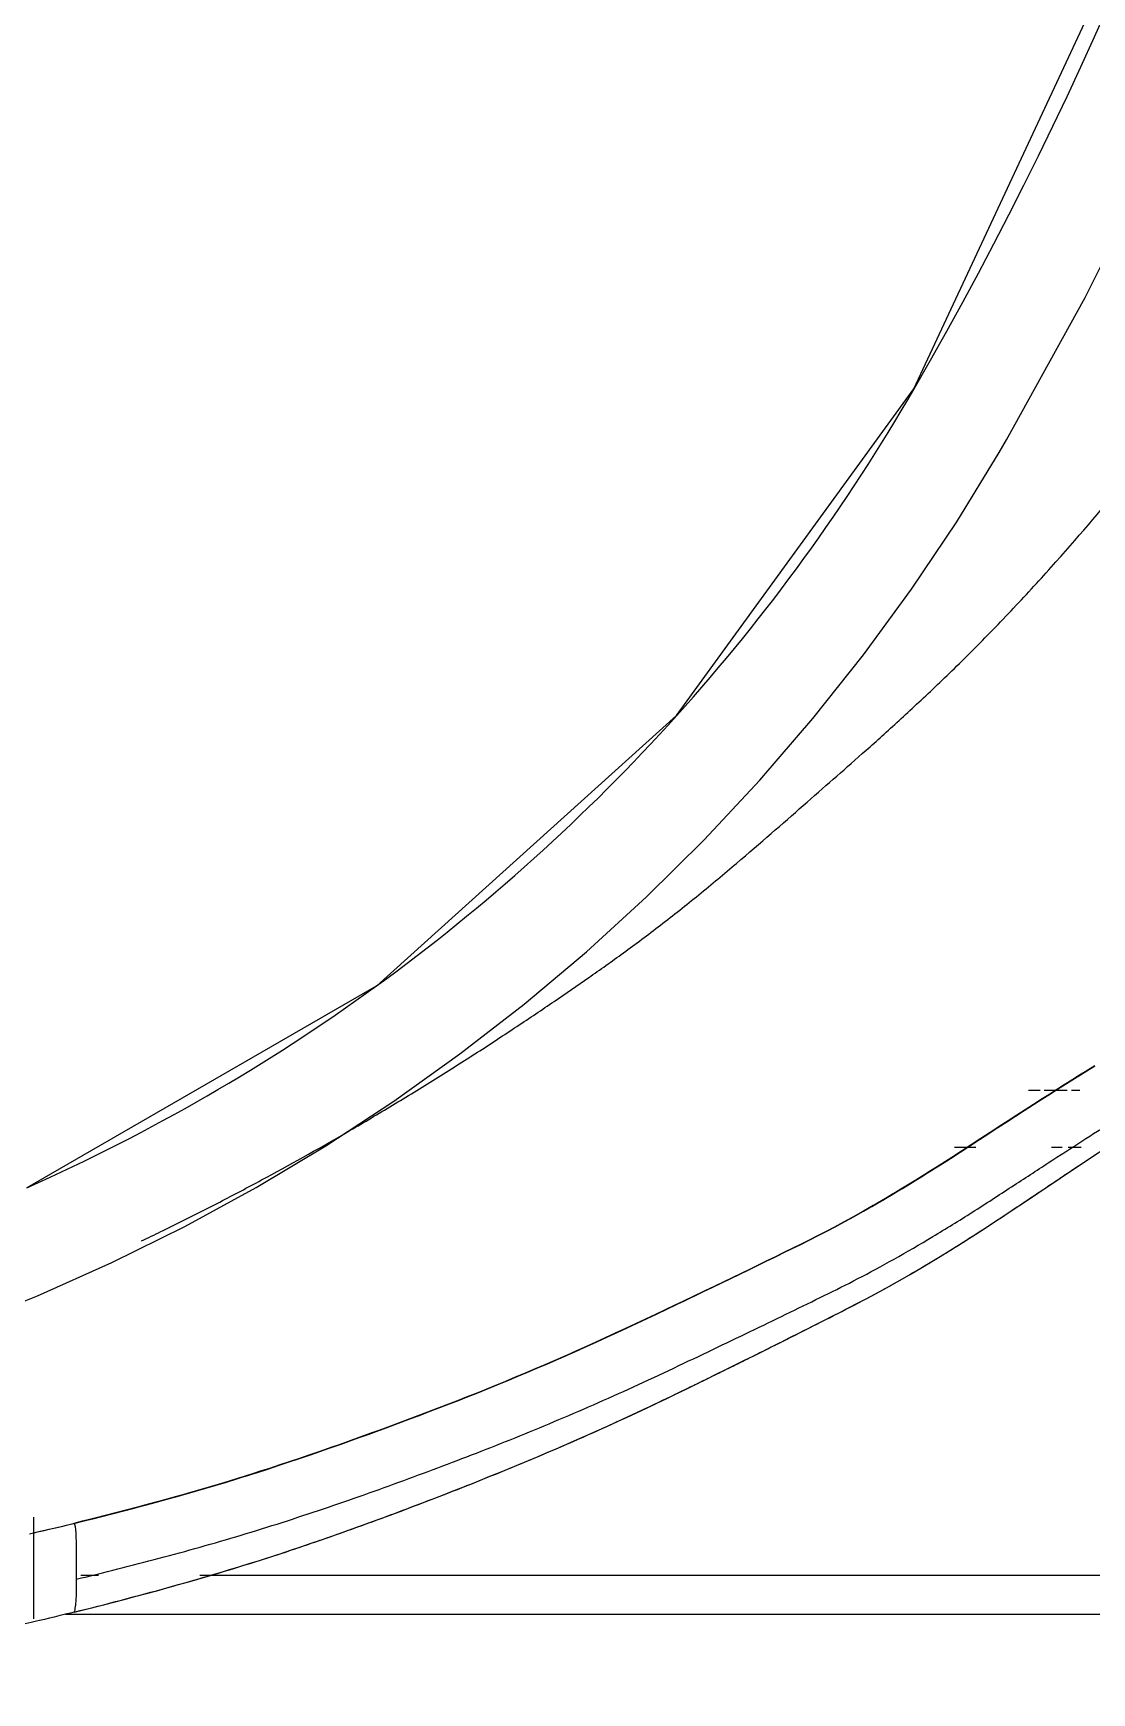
# Model space of a CAD drawing. Header units: metres. Extents: x -22 to 564, y 0 to 143.
# Drawn here: x 25.2641 to 25.3682, y 36.0318 to 36.1951 of the extents above; entities that cross this region are included whole.
import ezdxf
from ezdxf.xclip import XClip

# ---------------------------------------------------------------- set-up
doc = ezdxf.new("R2010")
doc.units = ezdxf.units.M
doc.header["$XCLIPFRAME"] = 2
doc.layers.add('XREF  PB CONJ$0$PARQUE', color=251, linetype='Continuous')
doc.layers.add('XREF PB NEURO-ONCOLOGIA$0$EQUIPO', color=8, linetype='Continuous')

# ---------------------------------------------------------------- blocks, each defined once
blk = doc.blocks.new('*U218')
for p, q in [((-1164.12, -195), (-1135.39, -133.39)), ((-1147.28, -185.99), (-1140.13, -171.68)), ((-1155, -200), (-1147.28, -185.99)), ((-1187.46, -227.13), (-1164.12, -195)), ((-1155.73, -201.24), (-1155, -200)), ((-1159.91, -208.06), (-1155.73, -201.24)), ((-1164.37, -214.7), (-1159.91, -208.06)), ((-1169.09, -221.16), (-1164.37, -214.7)), ((-1174.06, -227.43), (-1169.09, -221.16)), ((-1216.96, -253.7), (-1187.46, -227.13)), ((-1179.28, -233.49), (-1174.06, -227.43)), ((-1184.74, -239.34), (-1179.28, -233.49)), ((-1190.42, -244.97), (-1184.74, -239.34)), ((-1196.33, -250.36), (-1190.42, -244.97)), ((-1202.45, -255.51), (-1196.33, -250.36)), ((-1251.36, -273.57), (-1216.98, -253.71)), ((-1208.77, -260.42), (-1202.45, -255.51)), ((-1215.28, -265.07), (-1208.77, -260.42)), ((-1148.58, -262.98), (-1147.84, -262.52)), ((-1147.84, -262.52), (-1148.58, -262.98)), ((-1148.48, -262.92), (-1147.74, -262.46)), ((-1147.74, -262.46), (-1148.48, -262.92)), ((-1147.84, -262.52), (-1147.12, -262.08)), ((-1147.12, -262.08), (-1147.84, -262.52)), ((-1147.74, -262.46), (-1147.02, -262.01)), ((-1147.02, -262.01), (-1147.74, -262.46)), ((-1147.12, -262.08), (-1146.41, -261.64)), ((-1146.41, -261.64), (-1147.12, -262.08)), ((-1147.02, -262.01), (-1146.31, -261.58)), ((-1146.31, -261.58), (-1147.02, -262.01)), ((-1151.7, -264), (-1152.85, -264)), ((-1151.65, -264.94), (-1150.86, -264.43)), ((-1150.86, -264.43), (-1151.65, -264.94)), ((-1151.54, -264.86), (-1150.75, -264.36)), ((-1150.75, -264.36), (-1151.54, -264.86)), ((-1149.04, -264), (-1151.31, -264)), ((-1150.86, -264.43), (-1150.09, -263.94)), ((-1150.09, -263.94), (-1150.86, -264.43)), ((-1150.75, -264.36), (-1149.98, -263.87)), ((-1149.98, -263.87), (-1150.75, -264.36)), ((-1150.09, -263.94), (-1149.33, -263.45)), ((-1149.33, -263.45), (-1150.09, -263.94)), ((-1149.98, -263.87), (-1149.22, -263.39)), ((-1149.22, -263.39), (-1149.98, -263.87)), ((-1149.33, -263.45), (-1148.58, -262.98)), ((-1148.58, -262.98), (-1149.33, -263.45)), ((-1149.22, -263.39), (-1148.48, -262.92)), ((-1148.48, -262.92), (-1149.22, -263.39)), ((-1147.79, -264), (-1148.6, -264)), ((-1221.97, -269.45), (-1215.28, -265.07)), ((-1154.12, -266.53), (-1153.28, -265.98)), ((-1153.28, -265.98), (-1154.12, -266.53)), ((-1154, -266.45), (-1153.16, -265.91)), ((-1153.16, -265.91), (-1154, -266.45)), ((-1153.28, -265.98), (-1152.46, -265.45)), ((-1152.46, -265.45), (-1153.28, -265.98)), ((-1153.16, -265.91), (-1152.34, -265.38)), ((-1152.34, -265.38), (-1153.16, -265.91)), ((-1152.46, -265.45), (-1151.65, -264.94)), ((-1151.65, -264.94), (-1152.46, -265.45)), ((-1152.34, -265.38), (-1151.54, -264.86)), ((-1151.54, -264.86), (-1152.34, -265.38)), ((-1156.75, -268.24), (-1155.85, -267.65)), ((-1155.85, -267.65), (-1156.75, -268.24)), ((-1156.62, -268.15), (-1155.73, -267.57)), ((-1155.73, -267.57), (-1156.62, -268.15)), ((-1155.85, -267.65), (-1154.98, -267.08)), ((-1154.98, -267.08), (-1155.85, -267.65)), ((-1155.73, -267.57), (-1154.85, -267)), ((-1154.85, -267), (-1155.73, -267.57)), ((-1154.98, -267.08), (-1154.12, -266.53)), ((-1154.12, -266.53), (-1154.98, -267.08)), ((-1154.85, -267), (-1154, -266.45)), ((-1154, -266.45), (-1154.85, -267)), ((-1159.42, -269.98), (-1158.47, -269.36)), ((-1158.47, -269.36), (-1159.42, -269.98)), ((-1158.61, -269.45), (-1157.67, -268.83)), ((-1157.67, -268.83), (-1158.61, -269.45)), ((-1158.47, -269.36), (-1157.53, -268.75)), ((-1157.53, -268.75), (-1158.47, -269.36)), ((-1157.67, -268.83), (-1156.75, -268.24)), ((-1156.75, -268.24), (-1157.67, -268.83)), ((-1157.53, -268.75), (-1156.62, -268.15)), ((-1156.62, -268.15), (-1157.53, -268.75)), ((-1228.83, -273.56), (-1221.97, -269.45)), ((-1161.51, -271.32), (-1160.53, -270.7)), ((-1160.53, -270.7), (-1161.51, -271.32)), ((-1161.36, -271.23), (-1160.39, -270.6)), ((-1160.39, -270.6), (-1161.36, -271.23)), ((-1160.53, -270.7), (-1159.56, -270.07)), ((-1159.56, -270.07), (-1160.53, -270.7)), ((-1160.39, -270.6), (-1159.42, -269.98)), ((-1159.42, -269.98), (-1160.39, -270.6)), ((-1160.12, -269.58), (-1158.01, -269.58)), ((-1159.56, -270.07), (-1158.61, -269.45)), ((-1158.61, -269.45), (-1159.56, -270.07)), ((-1150.59, -269.58), (-1149.53, -269.58)), ((-1148.95, -269.58), (-1147.68, -269.58)), ((-1147.64, -271.24), (-1146.84, -270.7)), ((-1146.84, -270.7), (-1146.05, -270.18)), ((-1164.42, -273.14), (-1163.45, -272.54)), ((-1163.45, -272.54), (-1164.42, -273.14)), ((-1164.28, -273.05), (-1163.31, -272.45)), ((-1163.31, -272.45), (-1164.28, -273.05)), ((-1163.45, -272.54), (-1162.48, -271.93)), ((-1162.48, -271.93), (-1163.45, -272.54)), ((-1163.31, -272.45), (-1162.34, -271.84)), ((-1162.34, -271.84), (-1163.31, -272.45)), ((-1162.48, -271.93), (-1161.51, -271.32)), ((-1161.51, -271.32), (-1162.48, -271.93)), ((-1162.34, -271.84), (-1161.36, -271.23)), ((-1161.36, -271.23), (-1162.34, -271.84)), ((-1150.16, -272.92), (-1149.3, -272.34)), ((-1149.3, -272.34), (-1148.46, -271.78)), ((-1148.46, -271.78), (-1147.64, -271.24)), ((-1235.85, -277.4), (-1228.83, -273.56)), ((-1167.17, -274.79), (-1166.21, -274.22)), ((-1166.21, -274.22), (-1167.17, -274.79)), ((-1166.36, -274.3), (-1165.39, -273.73)), ((-1165.39, -273.73), (-1166.36, -274.3)), ((-1166.21, -274.22), (-1165.25, -273.64)), ((-1165.25, -273.64), (-1166.21, -274.22)), ((-1165.39, -273.73), (-1164.42, -273.14)), ((-1164.42, -273.14), (-1165.39, -273.73)), ((-1165.25, -273.64), (-1164.28, -273.05)), ((-1164.28, -273.05), (-1165.25, -273.64)), ((-1152.86, -274.73), (-1151.94, -274.11)), ((-1151.94, -274.11), (-1151.04, -273.51)), ((-1151.04, -273.51), (-1150.16, -272.92)), ((-1169.99, -276.4), (-1169.06, -275.88)), ((-1169.06, -275.88), (-1169.99, -276.4)), ((-1169.2, -275.96), (-1168.26, -275.42)), ((-1168.26, -275.42), (-1169.2, -275.96)), ((-1169.06, -275.88), (-1168.12, -275.34)), ((-1168.12, -275.34), (-1169.06, -275.88)), ((-1168.26, -275.42), (-1167.32, -274.87)), ((-1167.32, -274.87), (-1168.26, -275.42)), ((-1168.12, -275.34), (-1167.17, -274.79)), ((-1167.17, -274.79), (-1168.12, -275.34)), ((-1167.32, -274.87), (-1166.36, -274.3)), ((-1166.36, -274.3), (-1167.32, -274.87)), ((-1154.77, -276), (-1153.81, -275.36)), ((-1153.81, -275.36), (-1152.86, -274.73)), ((-1243.02, -280.95), (-1235.85, -277.4)), ((-1172.8, -277.91), (-1171.93, -277.45)), ((-1171.93, -277.45), (-1172.8, -277.91)), ((-1172.67, -277.84), (-1171.79, -277.38)), ((-1171.79, -277.38), (-1172.67, -277.84)), ((-1171.93, -277.45), (-1171.04, -276.97)), ((-1171.04, -276.97), (-1171.93, -277.45)), ((-1171.79, -277.38), (-1170.9, -276.9)), ((-1170.9, -276.9), (-1171.79, -277.38)), ((-1171.04, -276.97), (-1170.13, -276.47)), ((-1170.13, -276.47), (-1171.04, -276.97)), ((-1170.9, -276.9), (-1169.99, -276.4)), ((-1169.99, -276.4), (-1170.9, -276.9)), ((-1170.13, -276.47), (-1169.2, -275.96)), ((-1169.2, -275.96), (-1170.13, -276.47)), ((-1157.68, -277.92), (-1156.71, -277.29)), ((-1156.71, -277.29), (-1155.74, -276.65)), ((-1155.74, -276.65), (-1154.77, -276)), ((-1176.15, -279.59), (-1175.32, -279.19)), ((-1175.32, -279.19), (-1176.15, -279.59)), ((-1176.02, -279.53), (-1175.2, -279.13)), ((-1175.2, -279.13), (-1176.02, -279.53)), ((-1175.32, -279.19), (-1174.5, -278.78)), ((-1174.5, -278.78), (-1175.32, -279.19)), ((-1175.2, -279.13), (-1174.37, -278.71)), ((-1174.37, -278.71), (-1175.2, -279.13)), ((-1174.5, -278.78), (-1173.66, -278.35)), ((-1173.66, -278.35), (-1174.5, -278.78)), ((-1174.37, -278.71), (-1173.53, -278.29)), ((-1173.53, -278.29), (-1174.37, -278.71)), ((-1173.66, -278.35), (-1172.8, -277.91)), ((-1172.8, -277.91), (-1173.66, -278.35)), ((-1173.53, -278.29), (-1172.67, -277.84)), ((-1172.67, -277.84), (-1173.53, -278.29)), ((-1160.59, -279.76), (-1159.62, -279.15)), ((-1159.62, -279.15), (-1158.65, -278.54)), ((-1158.65, -278.54), (-1157.68, -277.92)), ((-1179.5, -281.22), (-1178.64, -280.81)), ((-1178.64, -280.81), (-1179.5, -281.22)), ((-1179.36, -281.16), (-1178.51, -280.74)), ((-1178.51, -280.74), (-1179.36, -281.16)), ((-1178.64, -280.81), (-1177.8, -280.4)), ((-1177.8, -280.4), (-1178.64, -280.81)), ((-1178.51, -280.74), (-1177.67, -280.33)), ((-1177.67, -280.33), (-1178.51, -280.74)), ((-1177.8, -280.4), (-1176.97, -279.99)), ((-1176.97, -279.99), (-1177.8, -280.4)), ((-1177.67, -280.33), (-1176.84, -279.93)), ((-1176.84, -279.93), (-1177.67, -280.33)), ((-1176.97, -279.99), (-1176.15, -279.59)), ((-1176.15, -279.59), (-1176.97, -279.99)), ((-1176.84, -279.93), (-1176.02, -279.53)), ((-1176.02, -279.53), (-1176.84, -279.93)), ((-1162.51, -280.93), (-1161.55, -280.35)), ((-1161.55, -280.35), (-1160.59, -279.76)), ((-1250.32, -284.21), (-1243.02, -280.95)), ((-1182.87, -282.86), (-1181.98, -282.43)), ((-1181.98, -282.43), (-1182.87, -282.86)), ((-1182.12, -282.5), (-1181.24, -282.07)), ((-1181.24, -282.07), (-1182.12, -282.5)), ((-1181.98, -282.43), (-1181.1, -282)), ((-1181.1, -282), (-1181.98, -282.43)), ((-1181.24, -282.07), (-1180.36, -281.64)), ((-1180.36, -281.64), (-1181.24, -282.07)), ((-1181.1, -282), (-1180.22, -281.58)), ((-1180.22, -281.58), (-1181.1, -282)), ((-1180.36, -281.64), (-1179.5, -281.22)), ((-1179.5, -281.22), (-1180.36, -281.64)), ((-1180.22, -281.58), (-1179.36, -281.16)), ((-1179.36, -281.16), (-1180.22, -281.58)), ((-1165.31, -282.57), (-1164.39, -282.04)), ((-1164.39, -282.04), (-1163.45, -281.49)), ((-1163.45, -281.49), (-1162.51, -280.93)), ((-1185.75, -284.25), (-1184.83, -283.8)), ((-1184.83, -283.8), (-1185.75, -284.25)), ((-1185.6, -284.17), (-1184.68, -283.73)), ((-1184.68, -283.73), (-1185.6, -284.17)), ((-1184.83, -283.8), (-1183.91, -283.36)), ((-1183.91, -283.36), (-1184.83, -283.8)), ((-1184.68, -283.73), (-1183.77, -283.29)), ((-1183.77, -283.29), (-1184.68, -283.73)), ((-1183.91, -283.36), (-1183.01, -282.93)), ((-1183.01, -282.93), (-1183.91, -283.36)), ((-1183.77, -283.29), (-1182.87, -282.86)), ((-1182.87, -282.86), (-1183.77, -283.29)), ((-1183.01, -282.93), (-1182.12, -282.5)), ((-1182.12, -282.5), (-1183.01, -282.93)), ((-1168.81, -284.51), (-1167.97, -284.05)), ((-1167.97, -284.05), (-1167.1, -283.58)), ((-1167.1, -283.58), (-1166.21, -283.09)), ((-1166.21, -283.09), (-1165.31, -282.57)), ((-1257.75, -287.18), (-1250.32, -284.21)), ((-1189.54, -286.05), (-1188.57, -285.59)), ((-1188.57, -285.59), (-1189.54, -286.05)), ((-1189.38, -285.97), (-1188.42, -285.52)), ((-1188.42, -285.52), (-1189.38, -285.97)), ((-1188.57, -285.59), (-1187.62, -285.14)), ((-1187.62, -285.14), (-1188.57, -285.59)), ((-1188.42, -285.52), (-1187.47, -285.07)), ((-1187.47, -285.07), (-1188.42, -285.52)), ((-1187.62, -285.14), (-1186.68, -284.69)), ((-1186.68, -284.69), (-1187.62, -285.14)), ((-1187.47, -285.07), (-1186.53, -284.62)), ((-1186.53, -284.62), (-1187.47, -285.07)), ((-1186.68, -284.69), (-1185.75, -284.25)), ((-1185.75, -284.25), (-1186.68, -284.69)), ((-1186.53, -284.62), (-1185.6, -284.17)), ((-1185.6, -284.17), (-1186.53, -284.62)), ((-1171.28, -285.78), (-1170.47, -285.37)), ((-1170.47, -285.37), (-1169.65, -284.94)), ((-1169.65, -284.94), (-1168.81, -284.51)), ((-1192.49, -287.44), (-1191.49, -286.97)), ((-1191.49, -286.97), (-1192.49, -287.44)), ((-1192.32, -287.36), (-1191.33, -286.89)), ((-1191.33, -286.89), (-1192.32, -287.36)), ((-1191.49, -286.97), (-1190.51, -286.51)), ((-1190.51, -286.51), (-1191.49, -286.97)), ((-1191.33, -286.89), (-1190.35, -286.43)), ((-1190.35, -286.43), (-1191.33, -286.89)), ((-1190.51, -286.51), (-1189.54, -286.05)), ((-1189.54, -286.05), (-1190.51, -286.51)), ((-1190.35, -286.43), (-1189.38, -285.97)), ((-1189.38, -285.97), (-1190.35, -286.43)), ((-1174.59, -287.46), (-1173.75, -287.03)), ((-1173.75, -287.03), (-1172.91, -286.61)), ((-1172.91, -286.61), (-1172.09, -286.19)), ((-1172.09, -286.19), (-1171.28, -285.78)), ((-1196.48, -289.27), (-1195.48, -288.82)), ((-1195.48, -288.82), (-1196.48, -289.27)), ((-1196.31, -289.19), (-1195.32, -288.74)), ((-1195.32, -288.74), (-1196.31, -289.19)), ((-1195.48, -288.82), (-1194.49, -288.36)), ((-1194.49, -288.36), (-1195.48, -288.82)), ((-1195.32, -288.74), (-1194.32, -288.29)), ((-1194.32, -288.29), (-1195.32, -288.74)), ((-1194.49, -288.36), (-1193.49, -287.9)), ((-1193.49, -287.9), (-1194.49, -288.36)), ((-1194.32, -288.29), (-1193.32, -287.83)), ((-1193.32, -287.83), (-1194.32, -288.29)), ((-1193.49, -287.9), (-1192.49, -287.44)), ((-1192.49, -287.44), (-1193.49, -287.9)), ((-1193.32, -287.83), (-1192.32, -287.36)), ((-1192.32, -287.36), (-1193.32, -287.83)), ((-1178.07, -289.21), (-1177.19, -288.76)), ((-1177.19, -288.76), (-1176.31, -288.32)), ((-1176.31, -288.32), (-1175.45, -287.89)), ((-1175.45, -287.89), (-1174.59, -287.46)), ((-1200.41, -290.99), (-1199.43, -290.57)), ((-1199.43, -290.57), (-1200.41, -290.99)), ((-1200.24, -290.92), (-1199.26, -290.5)), ((-1199.26, -290.5), (-1200.24, -290.92)), ((-1199.43, -290.57), (-1198.45, -290.14)), ((-1198.45, -290.14), (-1199.43, -290.57)), ((-1199.26, -290.5), (-1198.28, -290.07)), ((-1198.28, -290.07), (-1199.26, -290.5)), ((-1198.45, -290.14), (-1197.46, -289.71)), ((-1197.46, -289.71), (-1198.45, -290.14)), ((-1198.28, -290.07), (-1197.3, -289.63)), ((-1197.3, -289.63), (-1198.28, -290.07)), ((-1197.46, -289.71), (-1196.48, -289.27)), ((-1196.48, -289.27), (-1197.46, -289.71)), ((-1197.3, -289.63), (-1196.31, -289.19)), ((-1196.31, -289.19), (-1197.3, -289.63)), ((-1181.69, -291.01), (-1180.77, -290.55)), ((-1180.77, -290.55), (-1179.86, -290.1)), ((-1179.86, -290.1), (-1178.96, -289.65)), ((-1178.96, -289.65), (-1178.07, -289.21)), ((-1204.3, -292.63), (-1203.33, -292.23)), ((-1203.33, -292.23), (-1204.3, -292.63)), ((-1204.13, -292.56), (-1203.16, -292.16)), ((-1203.16, -292.16), (-1204.13, -292.56)), ((-1203.33, -292.23), (-1202.36, -291.82)), ((-1202.36, -291.82), (-1203.33, -292.23)), ((-1203.16, -292.16), (-1202.19, -291.75)), ((-1202.19, -291.75), (-1203.16, -292.16)), ((-1202.36, -291.82), (-1201.38, -291.41)), ((-1201.38, -291.41), (-1202.36, -291.82)), ((-1202.19, -291.75), (-1201.22, -291.34)), ((-1201.22, -291.34), (-1202.19, -291.75)), ((-1201.38, -291.41), (-1200.41, -290.99)), ((-1200.41, -290.99), (-1201.38, -291.41)), ((-1201.22, -291.34), (-1200.24, -290.92)), ((-1200.24, -290.92), (-1201.22, -291.34)), ((-1184.52, -292.4), (-1183.57, -291.93)), ((-1183.57, -291.93), (-1182.62, -291.47)), ((-1182.62, -291.47), (-1181.69, -291.01)), ((-1208.15, -294.19), (-1207.19, -293.81)), ((-1207.19, -293.81), (-1208.15, -294.19)), ((-1207.98, -294.12), (-1207.02, -293.74)), ((-1207.02, -293.74), (-1207.98, -294.12)), ((-1207.19, -293.81), (-1206.23, -293.42)), ((-1206.23, -293.42), (-1207.19, -293.81)), ((-1207.02, -293.74), (-1206.06, -293.35)), ((-1206.06, -293.35), (-1207.02, -293.74)), ((-1206.23, -293.42), (-1205.26, -293.03)), ((-1205.26, -293.03), (-1206.23, -293.42)), ((-1206.06, -293.35), (-1205.1, -292.96)), ((-1205.1, -292.96), (-1206.06, -293.35)), ((-1205.26, -293.03), (-1204.3, -292.63)), ((-1204.3, -292.63), (-1205.26, -293.03)), ((-1205.1, -292.96), (-1204.13, -292.56)), ((-1204.13, -292.56), (-1205.1, -292.96)), ((-1188.43, -294.3), (-1187.43, -293.82)), ((-1187.43, -293.82), (-1186.45, -293.35)), ((-1186.45, -293.35), (-1185.48, -292.87)), ((-1185.48, -292.87), (-1184.52, -292.4)), ((-1211.95, -295.67), (-1211, -295.3)), ((-1211, -295.3), (-1211.95, -295.67)), ((-1211.79, -295.6), (-1210.84, -295.24)), ((-1210.84, -295.24), (-1211.79, -295.6)), ((-1211, -295.3), (-1210.05, -294.94)), ((-1210.05, -294.94), (-1211, -295.3)), ((-1210.84, -295.24), (-1209.89, -294.87)), ((-1209.89, -294.87), (-1210.84, -295.24)), ((-1210.05, -294.94), (-1209.1, -294.57)), ((-1209.1, -294.57), (-1210.05, -294.94)), ((-1209.89, -294.87), (-1208.93, -294.5)), ((-1208.93, -294.5), (-1209.89, -294.87)), ((-1209.1, -294.57), (-1208.15, -294.19)), ((-1208.15, -294.19), (-1209.1, -294.57)), ((-1208.93, -294.5), (-1207.98, -294.12)), ((-1207.98, -294.12), (-1208.93, -294.5)), ((-1191.4, -295.71), (-1190.41, -295.25)), ((-1190.41, -295.25), (-1189.42, -294.78)), ((-1189.42, -294.78), (-1188.43, -294.3)), ((-1216.74, -297.45), (-1215.77, -297.1)), ((-1215.77, -297.1), (-1216.74, -297.45)), ((-1216.57, -297.39), (-1215.6, -297.04)), ((-1215.6, -297.04), (-1216.57, -297.39)), ((-1215.77, -297.1), (-1214.81, -296.74)), ((-1214.81, -296.74), (-1215.77, -297.1)), ((-1215.6, -297.04), (-1214.64, -296.68)), ((-1214.64, -296.68), (-1215.6, -297.04)), ((-1214.81, -296.74), (-1213.86, -296.39)), ((-1213.86, -296.39), (-1214.81, -296.74)), ((-1214.64, -296.68), (-1213.69, -296.32)), ((-1213.69, -296.32), (-1214.64, -296.68)), ((-1213.86, -296.39), (-1212.9, -296.03)), ((-1212.9, -296.03), (-1213.86, -296.39)), ((-1213.69, -296.32), (-1212.74, -295.97)), ((-1212.74, -295.97), (-1213.69, -296.32)), ((-1212.9, -296.03), (-1211.95, -295.67)), ((-1211.95, -295.67), (-1212.9, -296.03)), ((-1212.74, -295.97), (-1211.79, -295.6)), ((-1211.79, -295.6), (-1212.74, -295.97)), ((-1195.3, -297.5), (-1194.33, -297.06)), ((-1194.33, -297.06), (-1193.36, -296.62)), ((-1193.36, -296.62), (-1192.38, -296.17)), ((-1192.38, -296.17), (-1191.4, -295.71)), ((-1220.65, -298.86), (-1219.66, -298.51)), ((-1219.66, -298.51), (-1220.65, -298.86)), ((-1220.47, -298.8), (-1219.49, -298.45)), ((-1219.49, -298.45), (-1220.47, -298.8)), ((-1219.66, -298.51), (-1218.68, -298.16)), ((-1218.68, -298.16), (-1219.66, -298.51)), ((-1219.49, -298.45), (-1218.51, -298.1)), ((-1218.51, -298.1), (-1219.49, -298.45)), ((-1218.68, -298.16), (-1217.71, -297.81)), ((-1217.71, -297.81), (-1218.68, -298.16)), ((-1218.51, -298.1), (-1217.53, -297.74)), ((-1217.53, -297.74), (-1218.51, -298.1)), ((-1217.71, -297.81), (-1216.74, -297.45)), ((-1216.74, -297.45), (-1217.71, -297.81)), ((-1217.53, -297.74), (-1216.57, -297.39)), ((-1216.57, -297.39), (-1217.53, -297.74)), ((-1199.16, -299.19), (-1198.2, -298.78)), ((-1198.2, -298.78), (-1197.24, -298.35)), ((-1197.24, -298.35), (-1196.27, -297.93)), ((-1196.27, -297.93), (-1195.3, -297.5)), ((-1225.66, -300.58), (-1224.65, -300.24)), ((-1224.65, -300.24), (-1225.66, -300.58)), ((-1225.47, -300.52), (-1224.46, -300.18)), ((-1224.46, -300.18), (-1225.47, -300.52)), ((-1224.65, -300.24), (-1223.64, -299.9)), ((-1223.64, -299.9), (-1224.65, -300.24)), ((-1224.46, -300.18), (-1223.46, -299.84)), ((-1223.46, -299.84), (-1224.46, -300.18)), ((-1223.64, -299.9), (-1222.64, -299.56)), ((-1222.64, -299.56), (-1223.64, -299.9)), ((-1223.46, -299.84), (-1222.46, -299.49)), ((-1222.46, -299.49), (-1223.46, -299.84)), ((-1222.64, -299.56), (-1221.64, -299.21)), ((-1221.64, -299.21), (-1222.64, -299.56)), ((-1222.46, -299.49), (-1221.46, -299.15)), ((-1221.46, -299.15), (-1222.46, -299.49)), ((-1221.64, -299.21), (-1220.65, -298.86)), ((-1220.65, -298.86), (-1221.64, -299.21)), ((-1221.46, -299.15), (-1220.47, -298.8)), ((-1220.47, -298.8), (-1221.46, -299.15)), ((-1202.98, -300.81), (-1202.03, -300.41)), ((-1202.03, -300.41), (-1201.08, -300.01)), ((-1201.08, -300.01), (-1200.12, -299.6)), ((-1200.12, -299.6), (-1199.16, -299.19)), ((-1230.73, -302.22), (-1229.72, -301.9)), ((-1229.72, -301.9), (-1230.73, -302.22)), ((-1230.54, -302.16), (-1229.53, -301.84)), ((-1229.53, -301.84), (-1230.54, -302.16)), ((-1229.72, -301.9), (-1228.7, -301.58)), ((-1228.7, -301.58), (-1229.72, -301.9)), ((-1229.53, -301.84), (-1228.51, -301.51)), ((-1228.51, -301.51), (-1229.53, -301.84)), ((-1228.7, -301.58), (-1227.68, -301.25)), ((-1227.68, -301.25), (-1228.7, -301.58)), ((-1228.51, -301.51), (-1227.5, -301.19)), ((-1227.5, -301.19), (-1228.51, -301.51)), ((-1227.68, -301.25), (-1226.67, -300.92)), ((-1226.67, -300.92), (-1227.68, -301.25)), ((-1227.5, -301.19), (-1226.48, -300.85)), ((-1226.48, -300.85), (-1227.5, -301.19)), ((-1226.67, -300.92), (-1225.66, -300.58)), ((-1225.66, -300.58), (-1226.67, -300.92)), ((-1226.48, -300.85), (-1225.47, -300.52)), ((-1225.47, -300.52), (-1226.48, -300.85)), ((-1206.76, -302.35), (-1205.82, -301.97)), ((-1205.82, -301.97), (-1204.88, -301.59)), ((-1204.88, -301.59), (-1203.93, -301.2)), ((-1203.93, -301.2), (-1202.98, -300.81)), ((-1236.6, -303.95), (-1235.6, -303.66)), ((-1235.6, -303.66), (-1236.6, -303.95)), ((-1235.79, -303.72), (-1234.78, -303.43)), ((-1234.78, -303.43), (-1235.79, -303.72)), ((-1235.6, -303.66), (-1234.59, -303.37)), ((-1234.59, -303.37), (-1235.6, -303.66)), ((-1234.78, -303.43), (-1233.77, -303.13)), ((-1233.77, -303.13), (-1234.78, -303.43)), ((-1234.59, -303.37), (-1233.58, -303.08)), ((-1233.58, -303.08), (-1234.59, -303.37)), ((-1233.77, -303.13), (-1232.76, -302.83)), ((-1232.76, -302.83), (-1233.77, -303.13)), ((-1233.58, -303.08), (-1232.57, -302.78)), ((-1232.57, -302.78), (-1233.58, -303.08)), ((-1232.76, -302.83), (-1231.75, -302.53)), ((-1231.75, -302.53), (-1232.76, -302.83)), ((-1232.57, -302.78), (-1231.56, -302.47)), ((-1231.56, -302.47), (-1232.57, -302.78)), ((-1231.75, -302.53), (-1230.73, -302.22)), ((-1230.73, -302.22), (-1231.75, -302.53)), ((-1231.56, -302.47), (-1230.54, -302.16)), ((-1230.54, -302.16), (-1231.56, -302.47)), ((-1210.55, -303.84), (-1209.6, -303.47)), ((-1209.6, -303.47), (-1208.65, -303.1)), ((-1208.65, -303.1), (-1207.71, -302.73)), ((-1207.71, -302.73), (-1206.76, -302.35)), ((-1242.66, -305.57), (-1241.65, -305.31)), ((-1241.65, -305.31), (-1242.66, -305.57)), ((-1241.84, -305.36), (-1240.83, -305.09)), ((-1240.83, -305.09), (-1241.84, -305.36)), ((-1241.65, -305.31), (-1240.63, -305.04)), ((-1240.63, -305.04), (-1241.65, -305.31)), ((-1240.83, -305.09), (-1239.81, -304.82)), ((-1239.81, -304.82), (-1240.83, -305.09)), ((-1240.63, -305.04), (-1239.62, -304.77)), ((-1239.62, -304.77), (-1240.63, -305.04)), ((-1239.81, -304.82), (-1238.81, -304.55)), ((-1238.81, -304.55), (-1239.81, -304.82)), ((-1239.62, -304.77), (-1238.61, -304.5)), ((-1238.61, -304.5), (-1239.62, -304.77)), ((-1238.81, -304.55), (-1237.8, -304.28)), ((-1237.8, -304.28), (-1238.81, -304.55)), ((-1238.61, -304.5), (-1237.61, -304.23)), ((-1237.61, -304.23), (-1238.61, -304.5)), ((-1237.8, -304.28), (-1236.79, -304)), ((-1236.79, -304), (-1237.8, -304.28)), ((-1237.61, -304.23), (-1236.6, -303.95)), ((-1236.6, -303.95), (-1237.61, -304.23)), ((-1236.79, -304), (-1235.79, -303.72)), ((-1235.79, -303.72), (-1236.79, -304)), ((-1214.4, -305.32), (-1213.43, -304.95)), ((-1213.43, -304.95), (-1212.46, -304.58)), ((-1212.46, -304.58), (-1211.5, -304.21)), ((-1211.5, -304.21), (-1210.55, -303.84)), ((-1250.69, -316), (-1250.69, -306)), ((-1249.02, -307.14), (-1247.99, -306.89)), ((-1247.99, -306.89), (-1246.95, -306.65)), ((-1246.95, -306.65), (-1245.93, -306.39)), ((-1246.75, -306.6), (-1245.73, -306.34)), ((-1245.73, -306.34), (-1246.75, -306.6)), ((-1245.93, -306.39), (-1246.75, -306.6)), ((-1245.93, -306.39), (-1244.9, -306.14)), ((-1244.9, -306.14), (-1245.93, -306.39)), ((-1245.73, -306.34), (-1244.7, -306.09)), ((-1244.7, -306.09), (-1245.73, -306.34)), ((-1244.9, -306.14), (-1243.88, -305.88)), ((-1243.88, -305.88), (-1244.9, -306.14)), ((-1244.7, -306.09), (-1243.68, -305.83)), ((-1243.68, -305.83), (-1244.7, -306.09)), ((-1243.88, -305.88), (-1242.86, -305.62)), ((-1242.86, -305.62), (-1243.88, -305.88)), ((-1243.68, -305.83), (-1242.66, -305.57)), ((-1242.66, -305.57), (-1243.68, -305.83)), ((-1242.86, -305.62), (-1241.84, -305.36)), ((-1241.84, -305.36), (-1242.86, -305.62)), ((-1219.36, -307.14), (-1218.36, -306.78)), ((-1218.36, -306.78), (-1217.36, -306.41)), ((-1217.36, -306.41), (-1216.37, -306.05)), ((-1216.37, -306.05), (-1215.38, -305.68)), ((-1215.38, -305.68), (-1214.4, -305.32)), ((-1251.1, -307.63), (-1250.06, -307.38)), ((-1250.06, -307.38), (-1249.02, -307.14)), ((-1246.54, -308.5), (-1246.52, -312.09)), ((-1224.42, -308.91), (-1223.4, -308.56)), ((-1223.4, -308.56), (-1222.39, -308.21)), ((-1222.39, -308.21), (-1221.37, -307.86)), ((-1221.37, -307.86), (-1220.36, -307.5)), ((-1220.36, -307.5), (-1219.36, -307.14)), ((-1228.5, -310.24), (-1227.48, -309.92)), ((-1227.48, -309.92), (-1226.46, -309.58)), ((-1226.46, -309.58), (-1225.44, -309.25)), ((-1225.44, -309.25), (-1224.42, -308.91)), ((-1244.32, -311.72), (-1246.06, -311.72)), ((-1234.56, -312.08), (-1233.55, -311.78)), ((-599.17, -311.72), (-1234.37, -311.72)), ((-1233.55, -311.78), (-1232.54, -311.49)), ((-1232.54, -311.49), (-1231.53, -311.18)), ((-1231.53, -311.18), (-1230.52, -310.88)), ((-1230.52, -310.88), (-1229.51, -310.56)), ((-1229.51, -310.56), (-1228.5, -310.24)), ((-1239.62, -313.49), (-1238.6, -313.22)), ((-1238.6, -313.22), (-1237.59, -312.94)), ((-1237.59, -312.94), (-1236.58, -312.65)), ((-1236.58, -312.65), (-1235.56, -312.37)), ((-1235.56, -312.37), (-1234.56, -312.08)), ((-1246.73, -315.33), (-1245.79, -315.1)), ((-1245.79, -315.1), (-1244.76, -314.84)), ((-1244.76, -314.84), (-1243.72, -314.58)), ((-1243.72, -314.58), (-1242.69, -314.31)), ((-1242.69, -314.31), (-1241.67, -314.04)), ((-1241.67, -314.04), (-1240.64, -313.77)), ((-1240.64, -313.77), (-1239.62, -313.49)), ((-1247.57, -315.54), (-599.17, -315.54))]:
    blk.add_line(p, q)
for centre, major_axis, start_param, end_param in [((-1501.84, 0), (0, 390), 4.18879, 5.235988), ((-1328.64, -100), (0, 190), 3.979351, 4.18879), ((-1328.64, -100), (0, 190), 3.769911, 3.97923), ((-1328.64, -100), (0, 190), 3.560472, 3.769815)]:
    blk.add_ellipse(centre, major_axis=major_axis, ratio=0.999962, start_param=start_param, end_param=end_param)
for points, knots in [([(-1240.1, -278.81), (-1239.46, -278.51), (-1238.46, -278.03), (-1237.12, -277.37), (-1236.05, -276.85), (-1235, -276.32), (-1233.6, -275.61), (-1231.18, -274.36), (-1226.42, -271.83), (-1220.96, -268.77), (-1215.41, -265.48), (-1211.17, -262.89), (-1207.01, -260.24), (-1203.13, -257.69), (-1199.47, -255.23), (-1196.11, -252.92), (-1192.74, -250.53), (-1189.05, -247.77), (-1185.27, -244.78), (-1180.26, -240.58), (-1175.97, -236.83), (-1172.02, -233.35), (-1169.27, -230.95), (-1166.05, -228.06), (-1162.55, -224.82), (-1159.35, -221.74), (-1156.62, -218.98), (-1153.86, -216.1), (-1149.25, -211.09), (-1144.57, -205.57), (-1141, -201.16), (-1139.24, -198.93), (-1138.24, -197.65), (-1137.25, -196.38), (-1136.03, -194.77), (-1134.08, -192.19), (-1131.68, -188.91), (-1128.94, -185.04), (-1126.38, -181.29), (-1123.99, -177.7), (-1121.47, -173.74), (-1118.98, -169.64), (-1116.9, -166.08), (-1115.43, -163.47), (-1114.61, -162.02), (-1114.03, -160.97), (-1113.48, -159.96), (-1112.95, -159), (-1112.44, -158.09), (-1111.94, -157.17), (-1111.41, -156.17), (-1110.67, -154.76), (-1109.95, -153.34), (-1109.21, -151.88), (-1108.66, -150.76), (-1108.09, -149.62), (-1107.62, -148.66), (-1107.29, -147.98), (-1107.07, -147.54), (-1106.88, -147.17), (-1106.77, -146.97), (-1106.69, -146.83), (-1106.4, -146.19), (-1105.91, -145.05), (-1105.43, -143.81)], [-0.5775306, -0.5775306, -0.5775306, -0.5775306, -0.5714286, -0.5680272, -0.5646259, -0.5612245, -0.5578231, -0.5510204, -0.537415, -0.5102041, -0.4965986, -0.4829932, -0.4693878, -0.4557823, -0.4421769, -0.4285714, -0.414966, -0.4013605, -0.3877551, -0.3741497, -0.3469388, -0.3333333, -0.3197279, -0.3061224, -0.292517, -0.2789116, -0.2721088, -0.2653061, -0.2517007, -0.2244898, -0.2108844, -0.2040816, -0.2006803, -0.1972789, -0.1904762, -0.1836735, -0.170068, -0.1564626, -0.1428571, -0.1292517, -0.1156463, -0.1020408, -0.0884354, -0.0816327, -0.0782313, -0.0748299, -0.0714286, -0.0680272, -0.0646259, -0.0612245, -0.0578231, -0.0544218, -0.047619, -0.0442177, -0.0408163, -0.037415, -0.0340136, -0.0323129, -0.0306122, -0.0289116, -0.0272109, -0.0263605, -0.0255102, -0.0238095, -0.0238095, -0.0238095, -0.0238095]), ([(-1246.73, -315.33), (-1243.6, -314.56), (-1237.79, -313.03), (-1230.78, -310.99), (-1226.02, -309.45), (-1223.64, -308.64), (-1222.29, -308.17), (-1221.27, -307.82), (-1220.26, -307.46), (-1219.26, -307.1), (-1218.25, -306.74), (-1216.93, -306.26), (-1215.28, -305.65), (-1212.68, -304.67), (-1209.49, -303.44), (-1204.48, -301.45), (-1198.13, -298.79), (-1191.67, -295.87), (-1187, -293.61), (-1184.74, -292.51), (-1183.48, -291.89), (-1182.54, -291.43), (-1181.61, -290.97), (-1180.38, -290.36), (-1178.87, -289.61), (-1176.51, -288.43), (-1173.63, -286.97), (-1170.41, -285.35), (-1167.64, -283.89), (-1165.24, -282.54), (-1163.38, -281.46), (-1161.47, -280.31), (-1159.54, -279.11), (-1157.6, -277.87), (-1155, -276.17), (-1152.44, -274.44), (-1150.37, -273.06), (-1149.23, -272.29), (-1148.39, -271.73), (-1147.57, -271.19), (-1146.77, -270.66), (-1145.99, -270.14), (-1144.96, -269.46), (-1143.22, -268.33), (-1141.34, -267.12), (-1139.55, -266.01), (-1138.26, -265.22), (-1136.99, -264.45), (-1135.16, -263.28), (-1132.63, -261.58), (-1129.85, -259.59), (-1127.46, -257.79), (-1125.58, -256.33), (-1123.94, -255.01), (-1122.58, -253.88), (-1121.53, -253.01), (-1120.47, -252.1), (-1119.04, -250.85), (-1117.22, -249.24), (-1115.1, -247.31), (-1113.37, -245.72), (-1112.02, -244.45), (-1111.02, -243.51), (-1110.03, -242.57), (-1109.06, -241.64), (-1108.1, -240.72), (-1106.85, -239.5), (-1105.32, -238.01), (-1103.55, -236.26), (-1102.13, -234.86), (-1101.04, -233.78), (-1100.23, -232.98), (-1099.44, -232.18), (-1098.64, -231.39), (-1097.85, -230.59), (-1096.81, -229.53), (-1095.51, -228.21), (-1093.45, -226.09), (-1090.91, -223.41), (-1087.84, -220.08), (-1085.31, -217.26), (-1083.59, -215.31), (-1082.63, -214.21), (-1081.91, -213.39), (-1081.2, -212.57), (-1080.26, -211.48), (-1079.33, -210.41), (-1078.43, -209.36), (-1077.76, -208.58), (-1077.09, -207.79), (-1076.42, -206.99), (-1075.74, -206.17), (-1075.05, -205.33), (-1074.35, -204.48), (-1073.66, -203.61), (-1072.96, -202.73), (-1072.27, -201.85), (-1071.58, -200.96), (-1070.65, -199.77), (-1069.51, -198.28), (-1068.16, -196.5), (-1067.03, -194.99), (-1066.13, -193.77), (-1065.45, -192.83), (-1064.77, -191.89), (-1063.85, -190.6), (-1062.68, -188.93), (-1061.36, -187.05), (-1060.31, -185.57), (-1059.51, -184.45), (-1058.93, -183.65), (-1058.35, -182.83), (-1057.75, -181.96), (-1057.1, -180.98), (-1056.44, -179.97), (-1055.79, -178.98), (-1055.17, -178.02), (-1054.56, -177.08), (-1053.96, -176.16), (-1053.36, -175.23), (-1052.75, -174.28), (-1052.12, -173.28), (-1051.69, -172.57), (-1051.49, -172.25)], [-1, -1, -1, -1, -0.960699, -0.925764, -0.908297, -0.899563, -0.895197, -0.89083, -0.886463, -0.882096, -0.877729, -0.873362, -0.864629, -0.855895, -0.838428, -0.820961, -0.786026, -0.751092, -0.733624, -0.724891, -0.720524, -0.716157, -0.71179, -0.707424, -0.69869, -0.689956, -0.672489, -0.655022, -0.637555, -0.628821, -0.620087, -0.611354, -0.60262, -0.593886, -0.585153, -0.567686, -0.558952, -0.554585, -0.550218, -0.545852, -0.541485, -0.537118, -0.532751, -0.524017, -0.50655, -0.497817, -0.489083, -0.480349, -0.471616, -0.454148, -0.436681, -0.427948, -0.419214, -0.41048, -0.406114, -0.401747, -0.39738, -0.393013, -0.384279, -0.375546, -0.366812, -0.362445, -0.358079, -0.353712, -0.349345, -0.344978, -0.340611, -0.331878, -0.323144, -0.31441, -0.310044, -0.305677, -0.30131, -0.296943, -0.292576, -0.28821, -0.279476, -0.270742, -0.253275, -0.235808, -0.218341, -0.209607, -0.20524, -0.200873, -0.196507, -0.19214, -0.183406, -0.179039, -0.174672, -0.170306, -0.165939, -0.161572, -0.157205, -0.152838, -0.148472, -0.144105, -0.139738, -0.135371, -0.131004, -0.122271, -0.113537, -0.104803, -0.100437, -0.09607, -0.091703, -0.087336, -0.078603, -0.069869, -0.061135, -0.056769, -0.052402, -0.048035, -0.043668, -0.039301, -0.034934, -0.030568, -0.026201, -0.021834, -0.017467, -0.0131, -0.008734, -0.004367, 0, 0, 0, 0]), ([(-1246.52, -312.09), (-1243.77, -311.43), (-1238.33, -310.06), (-1230.34, -307.83), (-1222.15, -305.19), (-1214.22, -302.37), (-1206.7, -299.54), (-1199.06, -296.44), (-1192.55, -293.58), (-1187.21, -291.07), (-1183.41, -289.26), (-1179.76, -287.51), (-1176.25, -285.8), (-1172.92, -284.18), (-1168.6, -282.05), (-1163.57, -279.22), (-1158.38, -276.01), (-1154.45, -273.45), (-1150.84, -271.09), (-1147.56, -268.96), (-1144.53, -267.04), (-1142.17, -265.58), (-1140.6, -264.65), (-1139.73, -264.13), (-1138.86, -263.62), (-1137.33, -262.72), (-1133.88, -260.51), (-1129.33, -257.32), (-1124.74, -253.74), (-1121.93, -251.41), (-1120.12, -249.86), (-1118.66, -248.59), (-1117.58, -247.64), (-1116.52, -246.69), (-1115.46, -245.74), (-1114.42, -244.8), (-1113.4, -243.86), (-1112.39, -242.93), (-1111.06, -241.69), (-1108.78, -239.55), (-1105.67, -236.57), (-1102.23, -233.24), (-1097.97, -229.08), (-1093.8, -224.9), (-1090.19, -221.1), (-1088.12, -218.88), (-1086.85, -217.49), (-1085.83, -216.38), (-1085.08, -215.55), (-1084.34, -214.73), (-1083.6, -213.91), (-1082.87, -213.09), (-1081.91, -212.01), (-1080.72, -210.67), (-1079.32, -209.08), (-1077.52, -207.04), (-1075.21, -204.31), (-1072.37, -200.79), (-1069.58, -197.24), (-1066.85, -193.68), (-1064.52, -190.51), (-1062.64, -187.88), (-1061.55, -186.37), (-1060.71, -185.21), (-1060.09, -184.37), (-1059.5, -183.56), (-1058.91, -182.75), (-1058.3, -181.9), (-1057.42, -180.62), (-1056.3, -178.93), (-1055.04, -177.04), (-1053.93, -175.38), (-1053.05, -174.03), (-1052.41, -173.02), (-1052.08, -172.49), (-1051.92, -172.25)], [0, 0, 0, 0, 0.035242, 0.070485, 0.105727, 0.140969, 0.176211, 0.211454, 0.246696, 0.264317, 0.281938, 0.299559, 0.317181, 0.334802, 0.352423, 0.387665, 0.405286, 0.422907, 0.440529, 0.45815, 0.475771, 0.493392, 0.502203, 0.506608, 0.511013, 0.519824, 0.537445, 0.572687, 0.590308, 0.599119, 0.60793, 0.612335, 0.61674, 0.621145, 0.625551, 0.629956, 0.634361, 0.638767, 0.643172, 0.651982, 0.669604, 0.687225, 0.704846, 0.740088, 0.757709, 0.76652, 0.77533, 0.779736, 0.784141, 0.788546, 0.792952, 0.797357, 0.801762, 0.810573, 0.819383, 0.828194, 0.845815, 0.863436, 0.881057, 0.898678, 0.9163, 0.92511, 0.933921, 0.938326, 0.942731, 0.947137, 0.951542, 0.955947, 0.960352, 0.969163, 0.977974, 0.986784, 0.993392, 0.996696, 1, 1, 1, 1]), ([(-1250.76, -307.55), (-1250.56, -307.5), (-1248.93, -307.12), (-1247.63, -306.82), (-1246.75, -306.6)], [-0.3779178, -0.3779178, -0.3779178, -0.3779178, -0.3333333, 0, 0, 0, 0]), ([(-1246.75, -306.6), (-1246.73, -306.59), (-1246.68, -306.66), (-1246.61, -307), (-1246.55, -307.64), (-1246.54, -308.21), (-1246.54, -308.5)], [-1, -1, -1, -1, -0.785714, -0.571429, -0.285714, 0, 0, 0, 0]), ([(-1246.52, -312.09), (-1246.52, -312.38), (-1246.51, -312.97), (-1246.53, -313.74), (-1246.57, -314.34), (-1246.63, -314.93), (-1246.68, -315.22), (-1246.73, -315.33)], [-1, -1, -1, -1, -0.785714, -0.571429, -0.428571, -0.285714, 0, 0, 0, 0])]:
    blk.add_open_spline(points, degree=3, knots=knots)
blk.add_open_spline([(-1246.73, -315.33), (-1247.6, -315.56), (-1249.88, -316.1), (-1254.9, -317.28), (-1259.33, -318.2), (-1261.82, -318.71)], degree=3)
blk = doc.blocks.new('XREF PB NEURO-ONCOLOGIA')
at = {"layer": 'XREF PB NEURO-ONCOLOGIA$0$EQUIPO', "xscale": 0.0009999999999940395, "yscale": 0.0009999999999940395, "zscale": 0.0009999999999940395, "rotation": 270}
blk.add_blockref('*U218', (2.88167, 18.98617), dxfattribs=at)
blk = doc.blocks.new('XREF  PB CONJ')
at = {"layer": 'XREF  PB CONJ$0$PARQUE', "true_color": 0x136734}
h = blk.add_hatch(dxfattribs=at)
h.set_pattern_fill('CROSS', color=116, scale=0.02, angle=90)
edge = h.paths.add_edge_path()
edge.add_line((3.58827, 104.60563), (1.69357, 104.36841))
edge.add_line((1.69357, 104.36841), (2.47841, 17.60831))
edge.add_line((2.47841, 17.60831), (97.731, 17.93364))
edge.add_arc((97.72474, 19.237), 1.30337, 270.27519, 363.10058)
edge.add_line((99.0262, 19.3075), (96.47621, 19.30776))
edge.add_line((96.47621, 19.30776), (96.60198, 20.22399))
edge.add_line((96.60198, 20.22399), (62.41283, 20.22399))
edge.add_arc((58.63294, 24.65353), 5.82309, 229.524665, 310.475335, ccw=False)
edge.add_line((54.85305, 20.22399), (26.25265, 20.21884))
edge.add_line((26.25265, 20.21884), (4.28368, 20.03042))
edge.add_line((4.28368, 20.03042), (4.05501, 46.6913))
edge.add_line((4.05501, 46.6913), (2.38805, 46.6912))
edge.add_line((2.38805, 46.6912), (2.38806, 54.8033))
edge.add_line((2.38806, 54.8033), (3.98543, 54.80339))
edge.add_line((3.98543, 54.80339), (3.74643, 82.66789))
edge.add_line((3.74643, 82.66789), (3.61847, 95.25564))
edge.add_line((3.61847, 95.25564), (3.58827, 104.60563))

msp = doc.modelspace()

# ---------------------------------------------------------------- block references
at = {"rotation": 90}
msp.add_blockref('XREF PB NEURO-ONCOLOGIA', (45.50103, 33.47338), dxfattribs=at)

# ---------------------------------------------------------------- next in the draw order: block references
ref = msp.add_blockref('XREF  PB CONJ', (67.8976, 28.71, 0), dxfattribs=dict(rotation=89.50849308405942))
XClip(ref).set_block_clipping_path([(-2.936402334, 82.9334608569), (21.1250270707, 82.9334608569), (21.1250270707, 49.0397586863), (26.6296707885, 49.0397586863), (26.6284018429, 17.4712422498), (-2.8531787476, 17.4341989701)])

doc.saveas('drawing.dxf')
